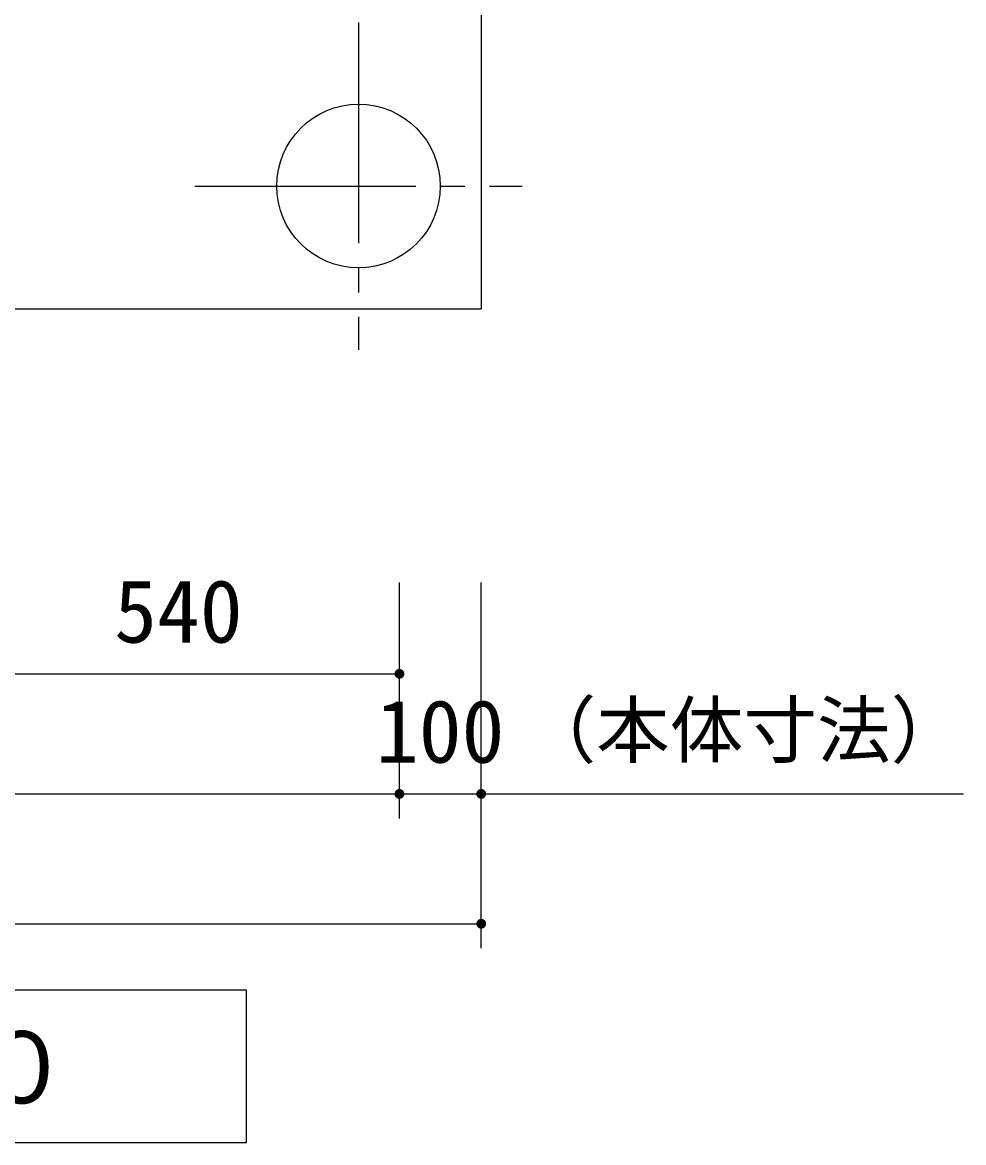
# Model space of a CAD drawing. Units: millimetres, scale not verified. Extents: x -11715 to 8910, y -9164 to 6308.
# Drawn here: x -3815 to -2665, y -1444 to -75 of the extents above; entities that cross this region are included whole.
import ezdxf
from ezdxf.enums import TextEntityAlignment as Align

# ---------------------------------------------------------------- set-up
doc = ezdxf.new("R2010")
doc.units = ezdxf.units.MM
doc.header["$LTSCALE"] = 30
doc.linetypes.add('CHAIN2', pattern=[12, 9, -1, 1, -1])
doc.layers.add('0-0_製作', color=5, linetype='Continuous', lineweight=25)
doc.layers.add('0-1_機器', color=2, linetype='Continuous', lineweight=25)
doc.styles.add('ＭＳ ゴシック', font='')
doc.styles.get('ＭＳ ゴシック').set_extended_font_data('MS Gothic')

msp = doc.modelspace()

# ---------------------------------------------------------------- linework, layer by layer
at = {"layer": '0-0_製作', "color": 2}
for p, q in [((-3354.17, -901.15), (-3354.17, -759.62)), ((-3354.17, -1047.94), (-3354.17, -759.62)), ((-3254.17, -1047.94), (-3254.17, -759.62)), ((-3254.17, -1206.65), (-3254.17, -759.62)), ((-3254.17, -1017.94), (-2664.52, -1017.94)), ((-6054.17, -1176.65), (-3254.17, -1176.65))]:
    msp.add_line(p, q, dxfattribs=at)
at = {"layer": '0-0_製作'}
for points in [[(-3360.16, -870.78), (-3354.17, -871.15), (-3360.17, -871.15)], [(-3360.17, -871.15), (-3359.43, -874.04), (-3360.12, -871.91)], [(-3360.17, -871.15), (-3359.03, -874.68), (-3359.43, -874.04)], [(-3354.17, -871.15), (-3359.03, -874.68), (-3360.17, -871.15)], [(-3360.07, -870.03), (-3354.17, -871.15), (-3360.16, -870.78)], [(-3360.12, -871.91), (-3359.75, -873.36), (-3359.98, -872.65)], [(-3360.12, -871.91), (-3359.43, -874.04), (-3359.75, -873.36)], [(-3359.88, -869.3), (-3354.17, -871.15), (-3360.07, -870.03)], [(-3359.6, -868.6), (-3354.17, -871.15), (-3359.88, -869.3)], [(-3359.24, -867.94), (-3354.17, -871.15), (-3359.6, -868.6)], [(-3358.8, -867.33), (-3354.17, -871.15), (-3359.24, -867.94)], [(-3354.17, -871.15), (-3358.55, -875.26), (-3359.03, -874.68)], [(-3358.28, -866.78), (-3354.17, -871.15), (-3358.8, -867.33)], [(-3354.17, -871.15), (-3358, -875.78), (-3358.55, -875.26)], [(-3357.7, -866.3), (-3354.17, -871.15), (-3358.28, -866.78)], [(-3354.17, -871.15), (-3357.39, -876.22), (-3358, -875.78)], [(-3357.06, -865.9), (-3354.17, -871.15), (-3357.7, -866.3)], [(-3354.17, -871.15), (-3356.73, -876.58), (-3357.39, -876.22)], [(-3356.38, -865.58), (-3354.17, -871.15), (-3357.06, -865.9)], [(-3354.17, -871.15), (-3356.03, -876.86), (-3356.73, -876.58)], [(-3355.66, -865.34), (-3354.17, -871.15), (-3356.38, -865.58)], [(-3354.17, -871.15), (-3355.3, -877.05), (-3356.03, -876.86)], [(-3355.66, -865.34), (-3354.17, -865.15), (-3354.17, -871.15)], [(-3354.92, -865.2), (-3354.17, -865.15), (-3355.66, -865.34)], [(-3354.17, -871.15), (-3354.55, -877.14), (-3355.3, -877.05)], [(-3354.17, -871.15), (-3354.17, -877.15), (-3354.55, -877.14)], [(-3354.17, -865.15), (-3348.17, -871.15), (-3354.17, -871.15)], [(-3353.8, -865.17), (-3348.17, -871.15), (-3354.17, -865.15)], [(-3354.17, -871.15), (-3353.42, -877.11), (-3354.17, -877.15)], [(-3354.17, -871.15), (-3352.68, -876.97), (-3353.42, -877.11)], [(-3354.17, -871.15), (-3351.96, -876.73), (-3352.68, -876.97)], [(-3348.17, -871.15), (-3351.96, -876.73), (-3354.17, -871.15)], [(-3353.05, -865.26), (-3348.17, -871.15), (-3353.8, -865.17)], [(-3352.32, -865.45), (-3348.17, -871.15), (-3353.05, -865.26)], [(-3351.62, -865.73), (-3348.17, -871.15), (-3352.32, -865.45)], [(-3348.17, -871.15), (-3351.28, -876.41), (-3351.96, -876.73)], [(-3350.96, -866.09), (-3348.17, -871.15), (-3351.62, -865.73)], [(-3348.17, -871.15), (-3350.65, -876.01), (-3351.28, -876.41)], [(-3350.35, -866.53), (-3348.17, -871.15), (-3350.96, -866.09)], [(-3348.17, -871.15), (-3350.06, -875.53), (-3350.65, -876.01)], [(-3349.8, -867.05), (-3348.17, -871.15), (-3350.35, -866.53)], [(-3348.17, -871.15), (-3349.55, -874.98), (-3350.06, -875.53)], [(-3349.32, -867.63), (-3348.17, -871.15), (-3349.8, -867.05)], [(-3348.17, -871.15), (-3349.11, -874.37), (-3349.55, -874.98)], [(-3348.91, -868.26), (-3348.17, -871.15), (-3349.32, -867.63)], [(-3348.17, -871.15), (-3348.74, -873.71), (-3349.11, -874.37)], [(-3348.91, -868.26), (-3348.22, -870.4), (-3348.17, -871.15)], [(-3348.59, -868.95), (-3348.22, -870.4), (-3348.91, -868.26)], [(-3348.17, -871.15), (-3348.47, -873.01), (-3348.74, -873.71)], [(-3348.59, -868.95), (-3348.36, -869.66), (-3348.22, -870.4)], [(-3348.17, -871.15), (-3348.28, -872.28), (-3348.47, -873.01)], [(-3348.17, -871.15), (-3348.18, -871.53), (-3348.28, -872.28)], [(-3357.7, -1013.08), (-3354.17, -1017.94), (-3358.28, -1013.56)], [(-3357.06, -1012.68), (-3354.17, -1017.94), (-3357.7, -1013.08)], [(-3356.38, -1012.36), (-3354.17, -1017.94), (-3357.06, -1012.68)], [(-3355.66, -1012.12), (-3354.17, -1017.94), (-3356.38, -1012.36)], [(-3355.66, -1012.12), (-3354.17, -1011.94), (-3354.17, -1017.94)], [(-3354.92, -1011.98), (-3354.17, -1011.94), (-3355.66, -1012.12)], [(-3354.17, -1011.94), (-3348.17, -1017.94), (-3354.17, -1017.94)], [(-3353.8, -1011.95), (-3348.17, -1017.94), (-3354.17, -1011.94)], [(-3353.05, -1012.04), (-3348.17, -1017.94), (-3353.8, -1011.95)], [(-3352.32, -1012.23), (-3348.17, -1017.94), (-3353.05, -1012.04)], [(-3351.62, -1012.51), (-3348.17, -1017.94), (-3352.32, -1012.23)], [(-3350.96, -1012.87), (-3348.17, -1017.94), (-3351.62, -1012.51)], [(-3350.35, -1013.31), (-3348.17, -1017.94), (-3350.96, -1012.87)], [(-3257.7, -1013.08), (-3254.17, -1017.94), (-3258.28, -1013.56)], [(-3257.06, -1012.68), (-3254.17, -1017.94), (-3257.7, -1013.08)], [(-3256.38, -1012.36), (-3254.17, -1017.94), (-3257.06, -1012.68)], [(-3255.66, -1012.12), (-3254.17, -1017.94), (-3256.38, -1012.36)], [(-3255.66, -1012.12), (-3254.17, -1011.94), (-3254.17, -1017.94)], [(-3254.92, -1011.98), (-3254.17, -1011.94), (-3255.66, -1012.12)], [(-3254.17, -1011.94), (-3248.17, -1017.94), (-3254.17, -1017.94)], [(-3253.79, -1011.95), (-3248.17, -1017.94), (-3254.17, -1011.94)], [(-3253.05, -1012.04), (-3248.17, -1017.94), (-3253.79, -1011.95)], [(-3252.32, -1012.23), (-3248.17, -1017.94), (-3253.05, -1012.04)], [(-3251.62, -1012.51), (-3248.17, -1017.94), (-3252.32, -1012.23)], [(-3250.96, -1012.87), (-3248.17, -1017.94), (-3251.62, -1012.51)], [(-3250.35, -1013.31), (-3248.17, -1017.94), (-3250.96, -1012.87)], [(-3360.16, -1017.56), (-3354.17, -1017.94), (-3360.17, -1017.94)], [(-3360.17, -1017.94), (-3359.43, -1020.83), (-3360.12, -1018.69)], [(-3360.17, -1017.94), (-3359.03, -1021.46), (-3359.43, -1020.83)], [(-3354.17, -1017.94), (-3359.03, -1021.46), (-3360.17, -1017.94)], [(-3360.07, -1016.81), (-3354.17, -1017.94), (-3360.16, -1017.56)], [(-3360.12, -1018.69), (-3359.75, -1020.14), (-3359.98, -1019.43)], [(-3360.12, -1018.69), (-3359.43, -1020.83), (-3359.75, -1020.14)], [(-3359.88, -1016.08), (-3354.17, -1017.94), (-3360.07, -1016.81)], [(-3359.6, -1015.38), (-3354.17, -1017.94), (-3359.88, -1016.08)], [(-3359.24, -1014.72), (-3354.17, -1017.94), (-3359.6, -1015.38)], [(-3358.8, -1014.11), (-3354.17, -1017.94), (-3359.24, -1014.72)], [(-3354.17, -1017.94), (-3358.55, -1022.04), (-3359.03, -1021.46)], [(-3358.28, -1013.56), (-3354.17, -1017.94), (-3358.8, -1014.11)], [(-3354.17, -1017.94), (-3358, -1022.56), (-3358.55, -1022.04)], [(-3354.17, -1017.94), (-3357.39, -1023), (-3358, -1022.56)], [(-3354.17, -1017.94), (-3356.73, -1023.36), (-3357.39, -1023)], [(-3354.17, -1017.94), (-3356.03, -1023.64), (-3356.73, -1023.36)], [(-3354.17, -1017.94), (-3355.3, -1023.83), (-3356.03, -1023.64)], [(-3354.17, -1017.94), (-3354.55, -1023.92), (-3355.3, -1023.83)], [(-3354.17, -1017.94), (-3354.17, -1023.94), (-3354.55, -1023.92)], [(-3354.17, -1017.94), (-3353.42, -1023.89), (-3354.17, -1023.94)], [(-3354.17, -1017.94), (-3352.68, -1023.75), (-3353.42, -1023.89)], [(-3354.17, -1017.94), (-3351.96, -1023.51), (-3352.68, -1023.75)], [(-3348.17, -1017.94), (-3351.96, -1023.51), (-3354.17, -1017.94)], [(-3348.17, -1017.94), (-3351.28, -1023.19), (-3351.96, -1023.51)], [(-3348.17, -1017.94), (-3350.65, -1022.79), (-3351.28, -1023.19)], [(-3348.17, -1017.94), (-3350.06, -1022.31), (-3350.65, -1022.79)], [(-3349.8, -1013.83), (-3348.17, -1017.94), (-3350.35, -1013.31)], [(-3348.17, -1017.94), (-3349.55, -1021.76), (-3350.06, -1022.31)], [(-3349.32, -1014.41), (-3348.17, -1017.94), (-3349.8, -1013.83)], [(-3348.17, -1017.94), (-3349.11, -1021.15), (-3349.55, -1021.76)], [(-3348.91, -1015.04), (-3348.17, -1017.94), (-3349.32, -1014.41)], [(-3348.17, -1017.94), (-3348.74, -1020.49), (-3349.11, -1021.15)], [(-3348.91, -1015.04), (-3348.22, -1017.18), (-3348.17, -1017.94)], [(-3348.59, -1015.73), (-3348.22, -1017.18), (-3348.91, -1015.04)], [(-3348.17, -1017.94), (-3348.47, -1019.79), (-3348.74, -1020.49)], [(-3348.59, -1015.73), (-3348.36, -1016.44), (-3348.22, -1017.18)], [(-3348.17, -1017.94), (-3348.28, -1019.06), (-3348.47, -1019.79)], [(-3348.17, -1017.94), (-3348.18, -1018.31), (-3348.28, -1019.06)], [(-3260.16, -1017.56), (-3254.17, -1017.94), (-3260.17, -1017.94)], [(-3260.17, -1017.94), (-3259.43, -1020.83), (-3260.12, -1018.69)], [(-3260.17, -1017.94), (-3259.02, -1021.46), (-3259.43, -1020.83)], [(-3254.17, -1017.94), (-3259.02, -1021.46), (-3260.17, -1017.94)], [(-3260.06, -1016.81), (-3254.17, -1017.94), (-3260.16, -1017.56)], [(-3260.12, -1018.69), (-3259.75, -1020.14), (-3259.98, -1019.43)], [(-3260.12, -1018.69), (-3259.43, -1020.83), (-3259.75, -1020.14)], [(-3259.88, -1016.08), (-3254.17, -1017.94), (-3260.06, -1016.81)], [(-3259.6, -1015.38), (-3254.17, -1017.94), (-3259.88, -1016.08)], [(-3259.24, -1014.72), (-3254.17, -1017.94), (-3259.6, -1015.38)], [(-3258.79, -1014.11), (-3254.17, -1017.94), (-3259.24, -1014.72)], [(-3254.17, -1017.94), (-3258.54, -1022.04), (-3259.02, -1021.46)], [(-3258.28, -1013.56), (-3254.17, -1017.94), (-3258.79, -1014.11)], [(-3254.17, -1017.94), (-3257.99, -1022.56), (-3258.54, -1022.04)], [(-3254.17, -1017.94), (-3257.38, -1023), (-3257.99, -1022.56)], [(-3254.17, -1017.94), (-3256.72, -1023.36), (-3257.38, -1023)], [(-3254.17, -1017.94), (-3256.02, -1023.64), (-3256.72, -1023.36)], [(-3254.17, -1017.94), (-3255.29, -1023.83), (-3256.02, -1023.64)], [(-3254.17, -1017.94), (-3254.55, -1023.92), (-3255.29, -1023.83)], [(-3254.17, -1017.94), (-3254.17, -1023.94), (-3254.55, -1023.92)], [(-3254.17, -1017.94), (-3253.42, -1023.89), (-3254.17, -1023.94)], [(-3254.17, -1017.94), (-3252.68, -1023.75), (-3253.42, -1023.89)], [(-3254.17, -1017.94), (-3251.96, -1023.51), (-3252.68, -1023.75)], [(-3248.17, -1017.94), (-3251.96, -1023.51), (-3254.17, -1017.94)], [(-3248.17, -1017.94), (-3251.28, -1023.19), (-3251.96, -1023.51)], [(-3248.17, -1017.94), (-3250.64, -1022.79), (-3251.28, -1023.19)], [(-3248.17, -1017.94), (-3250.06, -1022.31), (-3250.64, -1022.79)], [(-3249.8, -1013.83), (-3248.17, -1017.94), (-3250.35, -1013.31)], [(-3248.17, -1017.94), (-3249.55, -1021.76), (-3250.06, -1022.31)], [(-3249.32, -1014.41), (-3248.17, -1017.94), (-3249.8, -1013.83)], [(-3248.17, -1017.94), (-3249.1, -1021.15), (-3249.55, -1021.76)], [(-3248.91, -1015.04), (-3248.17, -1017.94), (-3249.32, -1014.41)], [(-3248.17, -1017.94), (-3248.74, -1020.49), (-3249.1, -1021.15)], [(-3248.91, -1015.04), (-3248.22, -1017.18), (-3248.17, -1017.94)], [(-3248.59, -1015.73), (-3248.22, -1017.18), (-3248.91, -1015.04)], [(-3248.17, -1017.94), (-3248.46, -1019.79), (-3248.74, -1020.49)], [(-3248.59, -1015.73), (-3248.36, -1016.44), (-3248.22, -1017.18)], [(-3248.17, -1017.94), (-3248.28, -1019.06), (-3248.46, -1019.79)], [(-3248.17, -1017.94), (-3248.18, -1018.31), (-3248.28, -1019.06)], [(-3260.16, -1176.27), (-3254.17, -1176.65), (-3260.17, -1176.65)], [(-3260.17, -1176.65), (-3259.02, -1180.18), (-3260.12, -1177.4)], [(-3260.17, -1176.65), (-3258.54, -1180.76), (-3259.02, -1180.18)], [(-3254.17, -1176.65), (-3258.54, -1180.76), (-3260.17, -1176.65)], [(-3260.06, -1175.53), (-3254.17, -1176.65), (-3260.16, -1176.27)], [(-3260.12, -1177.4), (-3259.43, -1179.54), (-3259.98, -1178.14)], [(-3260.12, -1177.4), (-3259.02, -1180.18), (-3259.43, -1179.54)], [(-3259.88, -1174.8), (-3254.17, -1176.65), (-3260.06, -1175.53)], [(-3259.6, -1174.09), (-3254.17, -1176.65), (-3259.88, -1174.8)], [(-3259.24, -1173.43), (-3254.17, -1176.65), (-3259.6, -1174.09)], [(-3258.79, -1172.82), (-3254.17, -1176.65), (-3259.24, -1173.43)], [(-3258.28, -1172.28), (-3254.17, -1176.65), (-3258.79, -1172.82)], [(-3254.17, -1176.65), (-3257.99, -1181.27), (-3258.54, -1180.76)], [(-3257.7, -1171.8), (-3254.17, -1176.65), (-3258.28, -1172.28)], [(-3254.17, -1176.65), (-3257.38, -1181.72), (-3257.99, -1181.27)], [(-3257.06, -1171.39), (-3254.17, -1176.65), (-3257.7, -1171.8)], [(-3254.17, -1176.65), (-3256.72, -1182.08), (-3257.38, -1181.72)], [(-3256.38, -1171.07), (-3254.17, -1176.65), (-3257.06, -1171.39)], [(-3254.17, -1176.65), (-3256.02, -1182.36), (-3256.72, -1182.08)], [(-3255.66, -1170.84), (-3254.17, -1176.65), (-3256.38, -1171.07)], [(-3254.17, -1176.65), (-3255.29, -1182.54), (-3256.02, -1182.36)], [(-3255.66, -1170.84), (-3254.17, -1170.65), (-3254.17, -1176.65)], [(-3254.92, -1170.7), (-3254.17, -1170.65), (-3255.66, -1170.84)], [(-3254.17, -1176.65), (-3254.55, -1182.64), (-3255.29, -1182.54)], [(-3254.17, -1176.65), (-3254.17, -1182.65), (-3254.55, -1182.64)], [(-3254.17, -1170.65), (-3248.17, -1176.65), (-3254.17, -1176.65)], [(-3253.79, -1170.66), (-3248.17, -1176.65), (-3254.17, -1170.65)], [(-3254.17, -1176.65), (-3253.42, -1182.6), (-3254.17, -1182.65)], [(-3254.17, -1176.65), (-3252.68, -1182.46), (-3253.42, -1182.6)], [(-3254.17, -1176.65), (-3251.96, -1182.23), (-3252.68, -1182.46)], [(-3248.17, -1176.65), (-3251.96, -1182.23), (-3254.17, -1176.65)], [(-3253.05, -1170.76), (-3248.17, -1176.65), (-3253.79, -1170.66)], [(-3252.32, -1170.94), (-3248.17, -1176.65), (-3253.05, -1170.76)], [(-3251.62, -1171.22), (-3248.17, -1176.65), (-3252.32, -1170.94)], [(-3248.17, -1176.65), (-3251.28, -1181.91), (-3251.96, -1182.23)], [(-3250.96, -1171.58), (-3248.17, -1176.65), (-3251.62, -1171.22)], [(-3248.17, -1176.65), (-3250.64, -1181.5), (-3251.28, -1181.91)], [(-3250.35, -1172.03), (-3248.17, -1176.65), (-3250.96, -1171.58)], [(-3248.17, -1176.65), (-3250.06, -1181.02), (-3250.64, -1181.5)], [(-3249.8, -1172.54), (-3248.17, -1176.65), (-3250.35, -1172.03)], [(-3248.17, -1176.65), (-3249.55, -1180.47), (-3250.06, -1181.02)], [(-3249.32, -1173.12), (-3248.17, -1176.65), (-3249.8, -1172.54)], [(-3248.17, -1176.65), (-3249.1, -1179.86), (-3249.55, -1180.47)], [(-3249.32, -1173.12), (-3248.22, -1175.9), (-3248.17, -1176.65)], [(-3248.91, -1173.76), (-3248.22, -1175.9), (-3249.32, -1173.12)], [(-3248.17, -1176.65), (-3248.74, -1179.2), (-3249.1, -1179.86)], [(-3248.91, -1173.76), (-3248.36, -1175.16), (-3248.22, -1175.9)], [(-3248.59, -1174.44), (-3248.36, -1175.16), (-3248.91, -1173.76)], [(-3248.17, -1176.65), (-3248.46, -1178.5), (-3248.74, -1179.2)], [(-3248.17, -1176.65), (-3248.28, -1177.77), (-3248.46, -1178.5)], [(-3248.17, -1176.65), (-3248.18, -1177.03), (-3248.28, -1177.77)], [(-3259.98, -1178.14), (-3259.43, -1179.54), (-3259.75, -1178.86)]]:
    msp.add_solid(points, dxfattribs=at)
at = {"layer": '0-1_機器'}
for p, q in [((-3254.17, 1974.97), (-3254.17, -425.03)), ((-6054.17, -425.03), (-3254.17, -425.03)), ((-3894.17, -871.15), (-3354.17, -871.15)), ((-5954.17, -1017.94), (-3354.17, -1017.94)), ((-3354.17, -1017.94), (-3254.17, -1017.94))]:
    msp.add_line(p, q, dxfattribs=at)
at = {"layer": '0-1_機器', "linetype": 'CHAIN2'}
for p, q in [((-3404.17, -75.03), (-3404.17, -475.03)), ((-3604.17, -275.03), (-3204.17, -275.03))]:
    msp.add_line(p, q, dxfattribs=at)
at = {"layer": '0-1_機器', "color": 3}
msp.add_lwpolyline([(-3541.08, -1444.11), (-3541.08, -1257.8), (-5570.41, -1257.8), (-5570.41, -1444.11)], close=True, dxfattribs=at)
at = {"layer": '0-1_機器'}
msp.add_circle((-3404.17, -275.03), 100, dxfattribs=at)

# ---------------------------------------------------------------- texts
at = {"layer": '0-0_製作', "color": 4, "style": 'ＭＳ ゴシック'}
for s, height, p in [('540', 76.98, (-3702.92, -856.15)), ('（本体寸法）', 65.98, (-3203.67, -992.65)), ('100', 76.98, (-3382.92, -1002.94))]:
    msp.add_text(s, height=height, dxfattribs=at).set_placement(p, align=Align.BOTTOM_LEFT)
at = {"layer": '0-1_機器', "color": 4, "style": 'ＭＳ ゴシック'}
msp.add_text('Ｓ＝１／３０', height=87.98, dxfattribs=at).set_placement((-4475.61, -1422.4), align=Align.BOTTOM_LEFT)

doc.saveas('drawing.dxf')
